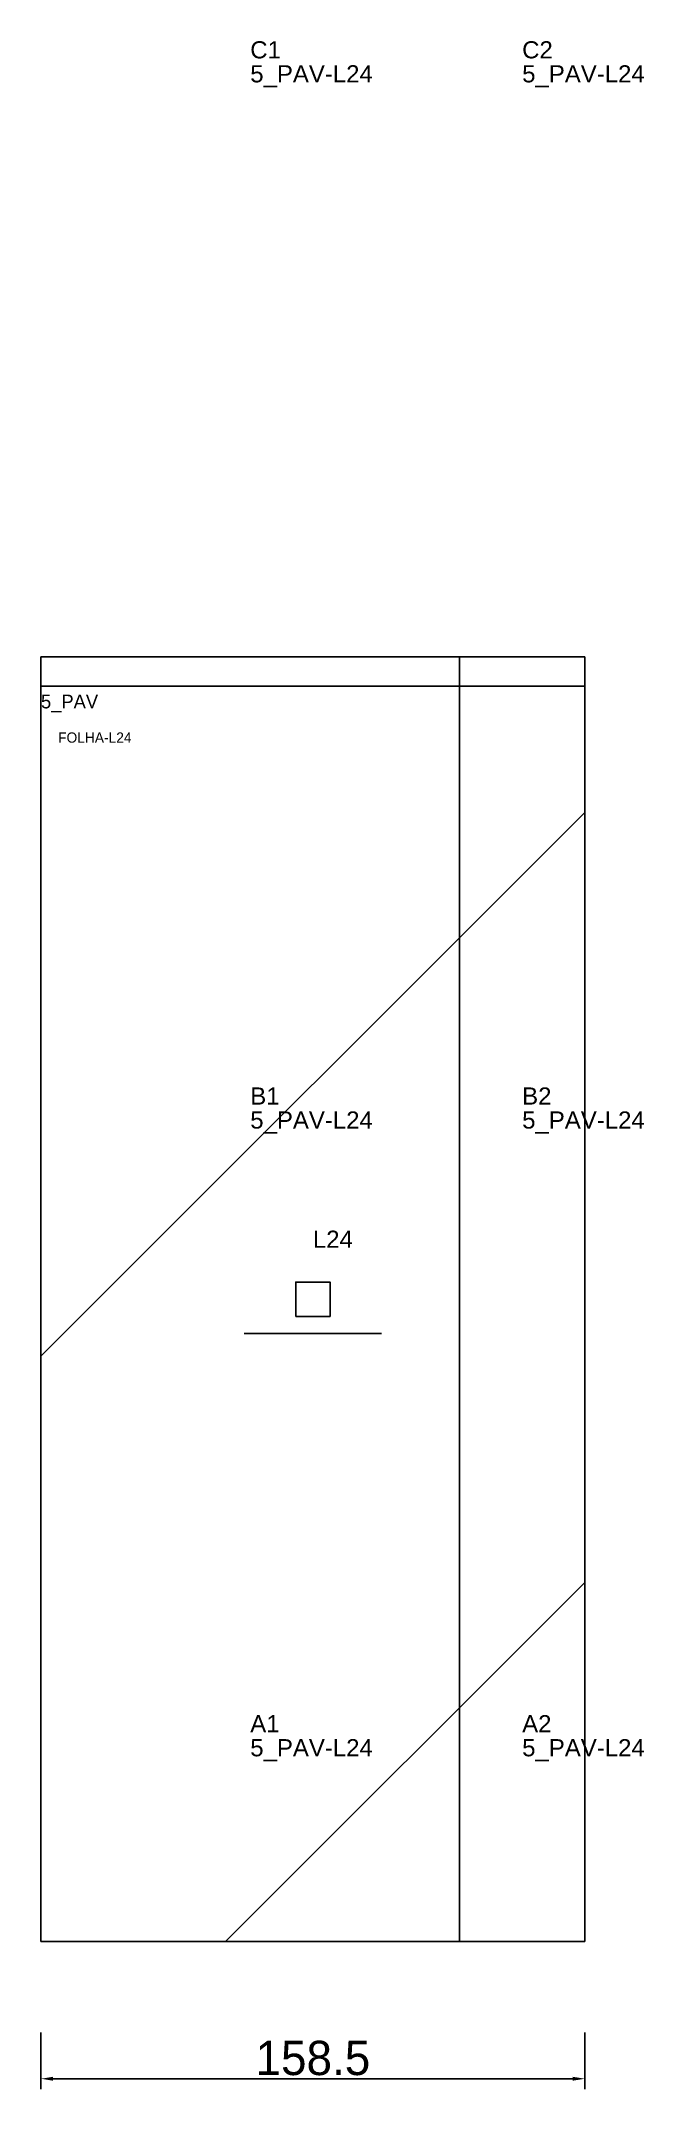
# Model space of a CAD drawing. Header units: metres. Extents: x 222 to 398, y -216 to 381.
import ezdxf

# ---------------------------------------------------------------- set-up
doc = ezdxf.new("R2010")
doc.units = ezdxf.units.M
for name, color, linetype in [('3', 3, 'CONTINUOUS'), ('AUX00', 7, 'CONTINUOUS'), ('COTA', 241, 'CONTINUOUS'), ('FOLHA', 255, 'CONTINUOUS'), ('Hachura', 251, 'CONTINUOUS'), ('NOMENCLATURA', 7, 'CONTINUOUS'), ('Nível', 160, 'CONTINUOUS'), ('Painéis', 200, 'CONTINUOUS'), ('Pilares', 5, 'CONTINUOUS'), ('SARR_2.2x7', 40, 'CONTINUOUS')]:
    doc.layers.add(name, color=color, linetype=linetype)
doc.styles.add('ARIAL', font='Arial.ttf')
doc.styles.add('STR_STANDARD', font='arial.ttf')
doc.dimstyles.new('EZ DXF', dxfattribs={"dimtxt": 10, "dimasz": 3.5, "dimexe": 3, "dimexo": 1.5, "dimgap": 1, "dimtad": 1, "dimdec": 1, "dimdsep": 46, "dimcen": 2.5, "dimazin": 3, "dimtfac": 1, "dimtmove": 0, "dimatfit": 3})

msp = doc.modelspace()

# ---------------------------------------------------------------- hatches: boundary and pattern name
at = {"layer": 'Hachura'}
h = msp.add_hatch(dxfattribs=at)
h.set_pattern_fill('ANSI31', scale=50)
h.paths.add_polyline_path([(222.2, 201.5), (380.7, 201.5), (380.7, -173), (222.2, -173)])
h = msp.add_hatch(dxfattribs=at)
h.set_pattern_fill('ANSI31', scale=50)
h.paths.add_polyline_path([(222.2, 201.5), (380.7, 201.5), (380.7, -173), (222.2, -173)])

# ---------------------------------------------------------------- linework, layer by layer
at = {"layer": '3'}
for points in [[(344.2, -173), (344.2, 201.5)], [(344.2, -173), (344.2, 201.5)], [(222.2, 193), (380.7, 193)], [(222.2, 193), (380.7, 193)]]:
    msp.add_lwpolyline(points, close=True, dxfattribs=at)
at = {"layer": 'Painéis', "color": 200}
for p, q in [((222.2, 201.5), (380.7, 201.5)), ((222.2, -173), (222.2, 201.5)), ((222.2, 201.5), (380.7, 201.5)), ((222.2, -173), (222.2, 201.5)), ((380.7, 201.5), (380.7, -173)), ((380.7, 201.5), (380.7, -173)), ((380.7, -173), (222.2, -173)), ((380.7, -173), (222.2, -173))]:
    msp.add_line(p, q, dxfattribs=at)
at = {"layer": 'Pilares'}
msp.add_lwpolyline([(296.45, 9.25), (306.45, 9.25), (306.45, 19.25), (296.45, 19.25)], close=True, dxfattribs=at)
msp.add_lwpolyline([(296.45, 9.25), (306.45, 9.25), (306.45, 19.25), (296.45, 19.25)], close=True, dxfattribs=at)
at = {"layer": 'SARR_2.2x7'}
msp.add_line((281.45, 4.25), (321.45, 4.25), dxfattribs=at)
msp.add_line((281.45, 4.25), (321.45, 4.25), dxfattribs=at)

# ---------------------------------------------------------------- texts
at = {"layer": '3', "style": 'STR_STANDARD'}
for s, p in [('C1', (283.2, 376)), ('C1', (283.2, 376)), ('C2', (362.45, 376)), ('C2', (362.45, 376)), ('B1', (283.2, 71)), ('B1', (283.2, 71)), ('B2', (362.45, 71)), ('B2', (362.45, 71)), ('A1', (283.2, -112)), ('A1', (283.2, -112)), ('A2', (362.45, -112)), ('A2', (362.45, -112))]:
    msp.add_text(s, height=5, dxfattribs=at).set_placement(p)
at = {"layer": 'AUX00', "style": 'STR_STANDARD'}
for p in [(283.2, 369), (283.2, 369), (362.45, 369), (362.45, 369), (283.2, 64), (283.2, 64), (362.45, 64), (362.45, 64), (283.2, -119), (283.2, -119), (362.45, -119), (362.45, -119)]:
    msp.add_text('5_PAV-L24', height=5, dxfattribs=at).set_placement(p)
at = {"layer": 'FOLHA'}
msp.add_text('FOLHA-L24', height=3, dxfattribs=at).set_placement((227.2, 176.5))
msp.add_text('FOLHA-L24', height=3, dxfattribs=at).set_placement((227.2, 176.5))
at = {"layer": 'NOMENCLATURA', "insert": (301.45, 34.25), "char_height": 5, "attachment_point": 1, "style": 'ARIAL'}
msp.add_mtext('L24', dxfattribs=at)
msp.add_mtext('L24', dxfattribs=at)
at = {"layer": 'Nível'}
msp.add_text('5_PAV', height=4, dxfattribs=at).set_placement((222.2, 186.5))
msp.add_text('5_PAV', height=4, dxfattribs=at).set_placement((222.2, 186.5))

# ---------------------------------------------------------------- dimensions: what is measured, and where the dimension line sits
at = {"layer": 'COTA'}
msp.add_linear_dim(base=(222.2, -213), p1=(222.2, -198), p2=(380.7, -198), dimstyle='EZ DXF', dxfattribs=at).render()
msp.add_linear_dim(base=(222.2, -213), p1=(222.2, -198), p2=(380.7, -198), dimstyle='EZ DXF', dxfattribs=at).render()

doc.saveas('drawing.dxf')
